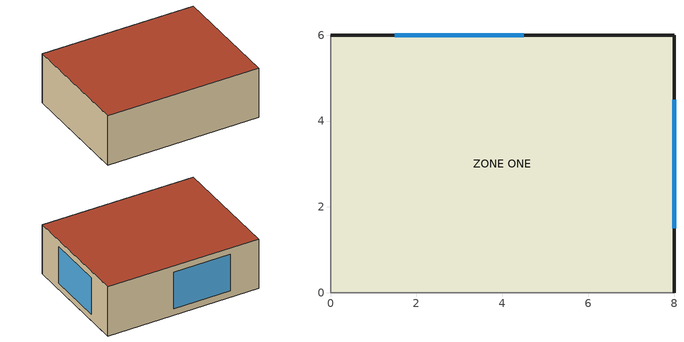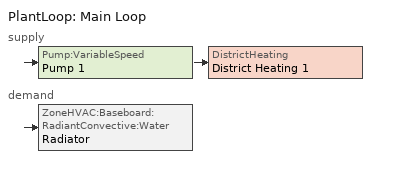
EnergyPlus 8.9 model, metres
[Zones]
ZONE ONE
 floor ground (SKG golv): 0,0 0,6 8,6 8,0 z0
 wall outside (SKG yttervagg): 8,0 8,6 0,6 z0:2.7
 wall adiabatic (SKG intra apt walls): 0,6 0,0 8,0 z0:2.7
 window (DOUBLE PANE WINDOW): 8,1.5 8,4.5 / 4.5,6 1.5,6 z0.35:2.35
 roof outside (SKG tak): 0,6 0,0 8,0 8,6 z2.7
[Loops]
PlantLoop 'Main Loop'
 supply: Pump:VariableSpeed 'Pump 1' > DistrictHeating 'District Heating 1'
 demand: ZoneHVAC:Baseboard:RadiantConvective:Water 'Radiator'
[Building]
Residential_DH: North Axis {deg}=0; Terrain=Urban; Loads Convergence Tolerance Value=0.04; Temperature Convergence Tolerance Value {deltaC}=0.001; Solar Distribution=FullInteriorAndExterior; Minimum Number of Warmup Days=6
[Site:Location]
Stockholm (Arlanda): Latitude {deg}=0; Longitude {deg}=0; Time Zone {hr}=0; Elevation {m}=0
[Site:GroundTemperature:BuildingSurface]
18.3, 18.2, 18.3, 18.4, 20.1, 22, 22.3, 22.5, 22.5, 20.7, 18.9, 18.5
[Material]
Name | Roughness | Thickness {m} | Conductivity {W/m-K} | Density {kg/m3} | Specific Heat {J/kg-K}
Betong intra lgh | Smooth | 0.2 | 1.7 | 2000 | 920
Betong | VeryRough | 0.12 | 1.7 | 2000 | 920
Insolering | Smooth | 0.34 | 0.04 | 30 | 120
Lattklinkerbetong | Rough | 0.06 | 0.14 | 500 | 500
Betong Golv | VeryRough | 0.25 | 1.7 | 2000 | 920
Isolering tak | Smooth | 0.4 | 0.04 | 30 | 120
Wool | Rough | 0.07 | 0.029 | 30 | 1300
Plaster | Smooth | 0.013 | 0.25 | 53 | 720
[Construction]
SKG intra apt walls: Betong intra lgh
SKG yttervagg: Lattklinkerbetong, Insolering, Betong
SKG golv: Betong Golv
SKG tak: Betong Golv, Isolering tak
SKG intra rooms walls: Plaster, Wool, Plaster
DOUBLE PANE WINDOW: CLEAR 6MM, AIR 3MM, CLEAR 6MM
[WindowMaterial:Glazing]
CLEAR 6MM: Optical Data Type=SpectralAverage; Thickness {m}=0.006; Solar Transmittance at Normal Incidence=0.775; Front Side Solar Reflectance at Normal Incidence=0.071; Back Side Solar Reflectance at Normal Incidence=0.071; Visible Transmittance at Normal Incidence=0.881; Front Side Visible Reflectance at Normal Incidence=0.08; Back Side Visible Reflectance at Normal Incidence=0.08; Infrared Transmittance at Normal Incidence=0; Front Side Infrared Hemispherical Emissivity=0.84; Back Side Infrared Hemispherical Emissivity=0.84; Conductivity {W/m-K}=0.9
[WindowMaterial:Gas]
AIR 3MM: Gas Type=Air; Thickness {m}=0.0032
[ExternalInterface:FunctionalMockupUnitExport:From:Variable]
Name | Output:Variable Index Key | Output:Variable | FMU Variable
 | DISTRICT HEATING 1 | District Heating Rate | QDH
 | ZONE ONE | Zone Air Temperature | Tindoor
[ExternalInterface:FunctionalMockupUnitExport:To:Schedule]
Schedule=ThermoTempFMU; FMU Variable=Tthermostat; Initial Value=20
[InternalMass]
Indoor walls: Construction=SKG intra rooms walls; Zone=ZONE ONE; Surface Area {m2}=32
[People]
Family: Zone or ZoneList=ZONE ONE; Number of People Schedule=Multifamily OneZone Occupancy; Number of People Calculation Method=People; Number of People=4; Fraction Radiant=0.3; Sensible Heat Fraction=0.1; Activity Level Schedule=Multifamily activity level; Carbon Dioxide Generation Rate {m3/s-W}=3.82e-08; Enable ASHRAE 55 Comfort Warnings=No; Mean Radiant Temperature Calculation Type=ZoneAveraged; Clothing Insulation Calculation Method=ClothingInsulationSchedule
[HotWaterEquipment]
DHW: Zone or ZoneList=ZONE ONE; Schedule=Multifamily SWH; Design Level Calculation Method=EquipmentLevel; Design Level {W}=200
[Lights]
Familiy Lights: Zone or ZoneList=ZONE ONE; Schedule=Multifamily OneZone Lighting; Design Level Calculation Method=LightingLevel; Lighting Level {W}=100; Fraction Replaceable=1; Return Air Fraction Calculated from Plenum Temperature=No
[ElectricEquipment]
Family equipment: Zone or ZoneList=ZONE ONE; Schedule=Multifamily OneZone Equipment; Design Level Calculation Method=EquipmentLevel; Design Level {W}=100
[ZoneVentilation:DesignFlowRate]
Family ventilation: Zone or ZoneList=ZONE ONE; Schedule=Daytime Ventilation; Design Flow Rate Calculation Method=Flow/Zone; Design Flow Rate {m3/s}=0.02; Ventilation Type=Natural; Fan Total Efficiency=1; Constant Term Coefficient=1; Minimum Indoor Temperature {C}=-100; Maximum Indoor Temperature {C}=100; Delta Temperature {deltaC}=-100; Minimum Outdoor Temperature {C}=-100; Maximum Outdoor Temperature {C}=100; Maximum Wind Speed {m/s}=40
[ZoneHVAC:EnergyRecoveryVentilator]
ERV_1: Availability Schedule=Off System; Heat Exchanger=ERV_1_HX; Supply Air Flow Rate {m3/s}=0.04; Exhaust Air Flow Rate {m3/s}=0.03; Supply Air Fan=ERV_1_FanSupply; Exhaust Air Fan=ERV_1_FanExhaust
[HeatExchanger:AirToAir:SensibleAndLatent]
ERV_1_HX: Nominal Supply Air Flow Rate {m3/s}=0.04; Sensible Effectiveness at 100% Heating Air Flow=0.9; Latent Effectiveness at 100% Heating Air Flow=0.9; Sensible Effectiveness at 75% Heating Air Flow=0.9; Latent Effectiveness at 75% Heating Air Flow=0.9; Sensible Effectiveness at 100% Cooling Air Flow=0.9; Latent Effectiveness at 100% Cooling Air Flow=0.9; Sensible Effectiveness at 75% Cooling Air Flow=0.9; Latent Effectiveness at 75% Cooling Air Flow=0.9; Nominal Electric Power {W}=10000; Supply Air Outlet Temperature Control=No; Heat Exchanger Type=Plate; Frost Control Type=None; Threshold Temperature {C}=1.7; Initial Defrost Time Fraction=0.083; Rate of Defrost Time Fraction Increase {1/K}=0.012; Economizer Lockout=Yes
[Fan:OnOff] Fan Total Efficiency=0.6; Pressure Rise {Pa}=100; Maximum Flow Rate {m3/s}=1; Motor Efficiency=0.8; Motor In Airstream Fraction=1
ERV_1_FanSupply; ERV_1_FanExhaust
[ThermostatSetpoint:DualSetpoint]
Dual: Heating Setpoint Temperature Schedule=ThermoTempFMU; Cooling Setpoint Temperature Schedule=ALWAYS 24
[SetpointManager:Scheduled:DualSetpoint]
DualPlant: Control Variable=Temperature; High Setpoint Schedule=Main Loop Temp Sch; Low Setpoint Schedule=Main Loop Temp Sch; Setpoint Node or NodeList=Main Loop SetPoint Node
[ZoneHVAC:Baseboard:RadiantConvective:Water]
Radiator: Availability Schedule=On/Off Schedule; Rated Average Water Temperature {C}=50; Rated Water Mass Flow Rate {kg/s}=0.044; Heating Design Capacity Method=HeatingDesignCapacity; Heating Design Capacity {W}=1835; Fraction of Autosized Heating Design Capacity=1; Maximum Water Flow Rate {m3/s}=0.00005; Convergence Tolerance=0.001; Fraction Radiant=0.4; Surface 1=ZONE SURFACE NORTH; Fraction of Radiant Energy to Surface 1=0.25; Surface 2=ZONE SURFACE EAST; Fraction of Radiant Energy to Surface 2=0.25; Surface 3=ZONE SURFACE WEST; Fraction of Radiant Energy to Surface 3=0.25; Surface 4=ZONE SURFACE SOUTH; Fraction of Radiant Energy to Surface 4=0.25
[Pump:VariableSpeed]
Pump 1: Design Maximum Flow Rate {m3/s}=0.005; Design Pump Head {Pa}=179352; Design Power Consumption {W}=1500; Motor Efficiency=0.9; Coefficient 2 of the Part Load Performance Curve=1; Design Minimum Flow Rate {m3/s}=0.00003; Pump Control Type=Continuous; Design Power Sizing Method=PowerPerFlowPerPressure; Design Electric Power per Unit Flow Rate {W/(m3/s)}=348701.1; Design Shaft Power per Unit Flow Rate per Unit Head {W/((m3/s)-Pa)}=1.28205
[DistrictHeating]
District Heating 1: Nominal Capacity {W}=2000
[PlantLoop]
Main Loop: Fluid Type=Water; Plant Equipment Operation Scheme=Main Loop Operation; Maximum Loop Temperature {C}=100; Minimum Loop Temperature {C}=3; Maximum Loop Flow Rate {m3/s}=0.005; Minimum Loop Flow Rate {m3/s}=0; Plant Loop Volume {m3}=autocalculate; Load Distribution Scheme=SequentialLoad; Plant Loop Demand Calculation Scheme=SingleSetpoint; Common Pipe Simulation=None; Pressure Simulation Type=None; Loop Circulation Time {minutes}=2
[PlantEquipmentList]
Heating Plant: District Heating 1
[PlantEquipmentOperation:HeatingLoad]
Purchaise Only: Load Range 1 Lower Limit {W}=0; Load Range 1 Upper Limit {W}=1000000000; Range 1 Equipment List=Heating Plant
[PlantEquipmentOperationSchemes]
Main Loop Operation: Control Scheme 1=Purchaise Only; Control Scheme 1 Schedule=On/Off Schedule
[Zone]
ZONE ONE: 0, 0, 0, 1, 1, 2.7, 129.6
[Zone equipment]
ZONE ONE: ERV_1, Radiator
[ZoneControl:Thermostat]
ZONE ONE Thermostat: Zone or ZoneList=ZONE ONE; Control Type Schedule=ALWAYS 4; Control 1=Dual
[Schedule:Compact]
On/Off Schedule: Through: 12/31, For: AllDays, Until: 5:00, 0, Until: 20.:00, 1, Until: 24:00, 0
Off System: Through: 12/31, For: AllDays, Until: 24:00, 0
Multifamily OneZone Occupancy: Through: 12/31, For: AllDays, Until: 07:00, 0.67, Until: 08:00, 0.49, Until: 17:00, 0.21, Until: 24:00, 0.67
Multifamily SWH: Through: 12/31, For: Weekdays SummerDesignDay, Until: 06:00, 0.06, Until: 07:00, 0.28, Until: 08:00, 0.49, Until: 09:00, 0.42, Until: 10:00, 0.32, Until: 11:00, 0.27, Until: 12:00, 0.33, Until: 13:00, 0.41, Until: 14:00, 0.35, Until: 15:00, 0.34, Until: 16:00, 0.29, Until: 17:00, 0.32, Until: 18:00, 0.5, Until: 19:00, 0.49, Until: 20:00, 0.4, Until: 21:00, 0.36, Until: 22:00, 0.45, Until: 23:00, 0.3, Until: 24:00, 0.08, For: Saturday WinterDesignDay, Until: 06:00, 0.06, Until: 07:00, 0.15, Until: 08:00, 0.32, Until: 09:00, 0.43, Until: 10:00, 0.39, Until: 11:00, 0.34, Until: 12:00, 0.36, Until: 13:00, 0.45, Until: 15:00, 0.39, Until: 16:00, 0.33, Until: 17:00, 0.35, Until: 19:00, 0.48, Until: 20:00, 0.44, Until: 22:00, 0.31, Until: 23:00, 0.28, Until: 24:00, 0.1, For: Sunday Holidays AllOtherDays, Until: 06:00, 0.06, Until: 07:00, 0.09, Until: 08:00, 0.25, Until: 09:00, 0.37, Until: 10:00, 0.35, Until: 11:00, 0.32, Until: 12:00, 0.35, Until: 13:00, 0.42, Until: 14:00, 0.37, Until: 15:00, 0.36, Until: 16:00, 0.31, Until: 17:00, 0.32, Until: 18:00, 0.45, Until: 19:00, 0.42, Until: 20:00, 0.35, Until: 21:00, 0.3, Until: 22:00, 0.34, Until: 23:00, 0.26, Until: 24:00, 0.12
Multifamily activity level: Through: 12/31, For: AllDays, Until: 7:00, 200, Until: 8:00, 150, Until: 17:00, 80, Until: 24:00, 200
Multifamily OneZone Equipment: Through: 12/31, For: AllDays, Until: 06:00, 0.22, Until: 07:00, 0.36, Until: 08:00, 0.76, Until: 09:00, 0.34, Until: 11:00, 0.36, Until: 13:00, 0.64, Until: 17:00, 0.36, Until: 18:00, 0.87, Until: 19:00, 0.97, Until: 22:00, 0.43, Until: 24:00, 0.31
Multifamily OneZone Lighting: Through: 12/31, For: AllDays, Until: 06:00, 0, Until: 07:00, 0.95, Until: 08:00, 0.85, Until: 19:00, 0, Until: 24:00, 0.9
Daytime Ventilation: Through: 12/31, For: Weekdays SummerDesignDay, Until: 08:00, 0, Until: 18:00, 1, Until: 24:00, 0, For: Weekends WinterDesignDay, Until: 10:00, 0, Until: 16:00, 1, Until: 24:00, 0, For: Holidays AllOtherDays, Until: 24:00, 0
ALWAYS 24: Through: 12/31, For: AllDays, Until: 24:00, 24
Main Loop Temp Sch: Through: 12/31, For: AllDays, Until: 24:00, 60
ALWAYS 4: Through: 12/31, For: AllDays, Until: 24:00, 4
